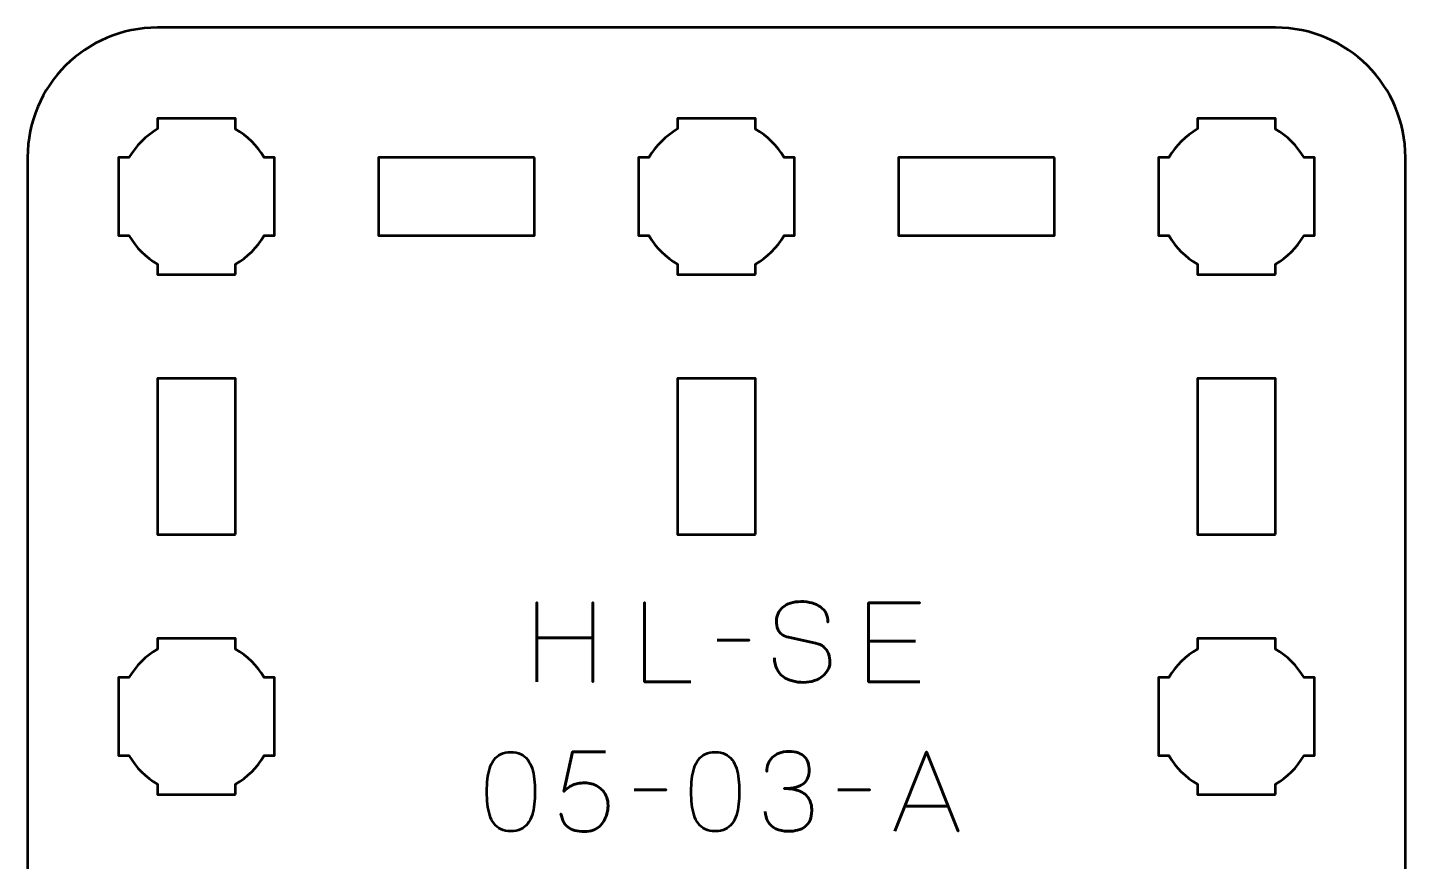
# Model space of a CAD drawing. Header units: centimetres. Extents: x -22.2 to 28.4, y -19.5 to -10.2.
# Drawn here: x -22.15 to -16.85, y -13.41 to -10.2 of the extents above; entities that cross this region are included whole.
import ezdxf

# ---------------------------------------------------------------- set-up
doc = ezdxf.new("R2010")
doc.units = ezdxf.units.CM
doc.header["$MEASUREMENT"] = 0
doc.layers.add('Layer 1', color=7, linetype='Continuous')

msp = doc.modelspace()

# ---------------------------------------------------------------- linework, layer by layer
at = {"layer": 'Layer 1', "lineweight": 53}
for points, knots in [([(-17.34992, -10.2), (-17.07286, -10.20008), (-16.84998, -10.42315), (-16.84998, -10.7001), (-16.84998, -10.7001), (-16.84998, -13.46669), (-16.84998, -16.23331), (-16.84998, -18.9999), (-16.84998, -18.9999), (-16.84998, -19.2769), (-17.07307, -19.5), (-17.35007, -19.5), (-17.35007, -19.5), (-17.35007, -19.5), (-21.64993, -19.5), (-21.64993, -19.5), (-21.64993, -19.5), (-21.92706, -19.5), (-22.15002, -19.2769), (-22.15002, -18.9999), (-22.15002, -18.9999), (-22.15002, -16.23331), (-22.15002, -13.46669), (-22.15002, -10.7001), (-22.15002, -10.7001), (-22.15002, -10.4231), (-21.92693, -10.2), (-21.64993, -10.2), (-21.64993, -10.2), (-21.64993, -10.2), (-17.34992, -10.2), (-17.34992, -10.2)], [0, 0, 0, 0, 0.125, 0.125, 0.125, 0.125, 0.25, 0.25, 0.25, 0.25, 0.375, 0.375, 0.375, 0.375, 0.5, 0.5, 0.5, 0.5, 0.625, 0.625, 0.625, 0.625, 0.75, 0.75, 0.75, 0.75, 0.875, 0.875, 0.875, 0.875, 1, 1, 1, 1]), ([(-21.34993, -11.14995), (-21.34993, -11.14995), (-21.49845, -11.14995), (-21.49845, -11.14995), (-21.49845, -11.14995), (-21.49845, -11.14995), (-21.5, -11.14997), (-21.5, -11.14997), (-21.5, -11.14997), (-21.5, -11.14997), (-21.50155, -11.14995), (-21.50155, -11.14995), (-21.50155, -11.14995), (-21.50155, -11.14995), (-21.64993, -11.14995), (-21.64993, -11.14995), (-21.64993, -11.14995), (-21.64993, -11.14995), (-21.64993, -11.10986), (-21.64993, -11.10986), (-21.64993, -11.10986), (-21.6955, -11.08351), (-21.73348, -11.04551), (-21.75984, -10.99996), (-21.75984, -10.99996), (-21.75984, -10.99996), (-21.79993, -10.99996), (-21.79993, -10.99996), (-21.79993, -10.99996), (-21.79993, -10.99996), (-21.79993, -10.85591), (-21.79993, -10.85591), (-21.79993, -10.85591), (-21.79993, -10.85591), (-21.79999, -10.84997), (-21.79999, -10.84997), (-21.79999, -10.84997), (-21.79999, -10.84997), (-21.79993, -10.84403), (-21.79993, -10.84403), (-21.79993, -10.84403), (-21.79993, -10.84403), (-21.79993, -10.69996), (-21.79993, -10.69996), (-21.79993, -10.69996), (-21.79993, -10.69996), (-21.75986, -10.69996), (-21.75986, -10.69996), (-21.75986, -10.69996), (-21.7335, -10.65439), (-21.69551, -10.6164), (-21.64993, -10.59006), (-21.64993, -10.59006), (-21.64993, -10.59006), (-21.64993, -10.54996), (-21.64993, -10.54996), (-21.64993, -10.54996), (-21.64993, -10.54996), (-21.34993, -10.54996), (-21.34993, -10.54996), (-21.34993, -10.54996), (-21.34993, -10.54996), (-21.34993, -10.59015), (-21.34993, -10.59015), (-21.34993, -10.59015), (-21.30443, -10.61649), (-21.26649, -10.65445), (-21.24015, -10.69996), (-21.24015, -10.69996), (-21.24015, -10.69996), (-21.19994, -10.69996), (-21.19994, -10.69996), (-21.19994, -10.69996), (-21.19994, -10.69996), (-21.19994, -10.99996), (-21.19994, -10.99996), (-21.19994, -10.99996), (-21.19994, -10.99996), (-21.24017, -10.99996), (-21.24017, -10.99996), (-21.24017, -10.99996), (-21.26651, -11.04546), (-21.30444, -11.08342), (-21.34993, -11.10976), (-21.34993, -11.10976), (-21.34993, -11.10976), (-21.34993, -11.14995), (-21.34993, -11.14995)], [0, 0, 0, 0, 0.0454545, 0.0454545, 0.0454545, 0.0454545, 0.0909091, 0.0909091, 0.0909091, 0.0909091, 0.1363636, 0.1363636, 0.1363636, 0.1363636, 0.1818182, 0.1818182, 0.1818182, 0.1818182, 0.2272727, 0.2272727, 0.2272727, 0.2272727, 0.2727273, 0.2727273, 0.2727273, 0.2727273, 0.3181818, 0.3181818, 0.3181818, 0.3181818, 0.3636364, 0.3636364, 0.3636364, 0.3636364, 0.4090909, 0.4090909, 0.4090909, 0.4090909, 0.4545455, 0.4545455, 0.4545455, 0.4545455, 0.5, 0.5, 0.5, 0.5, 0.5454545, 0.5454545, 0.5454545, 0.5454545, 0.5909091, 0.5909091, 0.5909091, 0.5909091, 0.6363636, 0.6363636, 0.6363636, 0.6363636, 0.6818182, 0.6818182, 0.6818182, 0.6818182, 0.7272727, 0.7272727, 0.7272727, 0.7272727, 0.7727273, 0.7727273, 0.7727273, 0.7727273, 0.8181818, 0.8181818, 0.8181818, 0.8181818, 0.8636364, 0.8636364, 0.8636364, 0.8636364, 0.9090909, 0.9090909, 0.9090909, 0.9090909, 0.9545455, 0.9545455, 0.9545455, 0.9545455, 1, 1, 1, 1]), ([(-19.34993, -11.14995), (-19.34993, -11.14995), (-19.49845, -11.14995), (-19.49845, -11.14995), (-19.49845, -11.14995), (-19.49845, -11.14995), (-19.5, -11.14997), (-19.5, -11.14997), (-19.5, -11.14997), (-19.5, -11.14997), (-19.50155, -11.14995), (-19.50155, -11.14995), (-19.50155, -11.14995), (-19.50155, -11.14995), (-19.64993, -11.14995), (-19.64993, -11.14995), (-19.64993, -11.14995), (-19.64993, -11.14995), (-19.64993, -11.10986), (-19.64993, -11.10986), (-19.64993, -11.10986), (-19.6955, -11.08351), (-19.73348, -11.04551), (-19.75984, -10.99996), (-19.75984, -10.99996), (-19.75984, -10.99996), (-19.79993, -10.99996), (-19.79993, -10.99996), (-19.79993, -10.99996), (-19.79993, -10.99996), (-19.79993, -10.85591), (-19.79993, -10.85591), (-19.79993, -10.85591), (-19.79993, -10.85591), (-19.79999, -10.84997), (-19.79999, -10.84997), (-19.79999, -10.84997), (-19.79999, -10.84997), (-19.79993, -10.84403), (-19.79993, -10.84403), (-19.79993, -10.84403), (-19.79993, -10.84403), (-19.79993, -10.69996), (-19.79993, -10.69996), (-19.79993, -10.69996), (-19.79993, -10.69996), (-19.75986, -10.69996), (-19.75986, -10.69996), (-19.75986, -10.69996), (-19.7335, -10.65439), (-19.69551, -10.6164), (-19.64993, -10.59006), (-19.64993, -10.59006), (-19.64993, -10.59006), (-19.64993, -10.54996), (-19.64993, -10.54996), (-19.64993, -10.54996), (-19.64993, -10.54996), (-19.34993, -10.54996), (-19.34993, -10.54996), (-19.34993, -10.54996), (-19.34993, -10.54996), (-19.34993, -10.59015), (-19.34993, -10.59015), (-19.34993, -10.59015), (-19.30443, -10.61649), (-19.26649, -10.65445), (-19.24015, -10.69996), (-19.24015, -10.69996), (-19.24015, -10.69996), (-19.19994, -10.69996), (-19.19994, -10.69996), (-19.19994, -10.69996), (-19.19994, -10.69996), (-19.19994, -10.99996), (-19.19994, -10.99996), (-19.19994, -10.99996), (-19.19994, -10.99996), (-19.24017, -10.99996), (-19.24017, -10.99996), (-19.24017, -10.99996), (-19.26651, -11.04546), (-19.30444, -11.08342), (-19.34993, -11.10976), (-19.34993, -11.10976), (-19.34993, -11.10976), (-19.34993, -11.14995), (-19.34993, -11.14995)], [0, 0, 0, 0, 0.0454545, 0.0454545, 0.0454545, 0.0454545, 0.0909091, 0.0909091, 0.0909091, 0.0909091, 0.1363636, 0.1363636, 0.1363636, 0.1363636, 0.1818182, 0.1818182, 0.1818182, 0.1818182, 0.2272727, 0.2272727, 0.2272727, 0.2272727, 0.2727273, 0.2727273, 0.2727273, 0.2727273, 0.3181818, 0.3181818, 0.3181818, 0.3181818, 0.3636364, 0.3636364, 0.3636364, 0.3636364, 0.4090909, 0.4090909, 0.4090909, 0.4090909, 0.4545455, 0.4545455, 0.4545455, 0.4545455, 0.5, 0.5, 0.5, 0.5, 0.5454545, 0.5454545, 0.5454545, 0.5454545, 0.5909091, 0.5909091, 0.5909091, 0.5909091, 0.6363636, 0.6363636, 0.6363636, 0.6363636, 0.6818182, 0.6818182, 0.6818182, 0.6818182, 0.7272727, 0.7272727, 0.7272727, 0.7272727, 0.7727273, 0.7727273, 0.7727273, 0.7727273, 0.8181818, 0.8181818, 0.8181818, 0.8181818, 0.8636364, 0.8636364, 0.8636364, 0.8636364, 0.9090909, 0.9090909, 0.9090909, 0.9090909, 0.9545455, 0.9545455, 0.9545455, 0.9545455, 1, 1, 1, 1]), ([(-17.34993, -11.14995), (-17.34993, -11.14995), (-17.49845, -11.14995), (-17.49845, -11.14995), (-17.49845, -11.14995), (-17.49845, -11.14995), (-17.5, -11.14997), (-17.5, -11.14997), (-17.5, -11.14997), (-17.5, -11.14997), (-17.50155, -11.14995), (-17.50155, -11.14995), (-17.50155, -11.14995), (-17.50155, -11.14995), (-17.64993, -11.14995), (-17.64993, -11.14995), (-17.64993, -11.14995), (-17.64993, -11.14995), (-17.64993, -11.10986), (-17.64993, -11.10986), (-17.64993, -11.10986), (-17.6955, -11.08351), (-17.73348, -11.04551), (-17.75984, -10.99996), (-17.75984, -10.99996), (-17.75984, -10.99996), (-17.79993, -10.99996), (-17.79993, -10.99996), (-17.79993, -10.99996), (-17.79993, -10.99996), (-17.79993, -10.85591), (-17.79993, -10.85591), (-17.79993, -10.85591), (-17.79993, -10.85591), (-17.79999, -10.84997), (-17.79999, -10.84997), (-17.79999, -10.84997), (-17.79999, -10.84997), (-17.79993, -10.84403), (-17.79993, -10.84403), (-17.79993, -10.84403), (-17.79993, -10.84403), (-17.79993, -10.69996), (-17.79993, -10.69996), (-17.79993, -10.69996), (-17.79993, -10.69996), (-17.75986, -10.69996), (-17.75986, -10.69996), (-17.75986, -10.69996), (-17.7335, -10.65439), (-17.69551, -10.6164), (-17.64993, -10.59006), (-17.64993, -10.59006), (-17.64993, -10.59006), (-17.64993, -10.54996), (-17.64993, -10.54996), (-17.64993, -10.54996), (-17.64993, -10.54996), (-17.34993, -10.54996), (-17.34993, -10.54996), (-17.34993, -10.54996), (-17.34993, -10.54996), (-17.34993, -10.59015), (-17.34993, -10.59015), (-17.34993, -10.59015), (-17.30443, -10.61649), (-17.26649, -10.65445), (-17.24015, -10.69996), (-17.24015, -10.69996), (-17.24015, -10.69996), (-17.19994, -10.69996), (-17.19994, -10.69996), (-17.19994, -10.69996), (-17.19994, -10.69996), (-17.19994, -10.99996), (-17.19994, -10.99996), (-17.19994, -10.99996), (-17.19994, -10.99996), (-17.24017, -10.99996), (-17.24017, -10.99996), (-17.24017, -10.99996), (-17.26651, -11.04546), (-17.30444, -11.08342), (-17.34993, -11.10976), (-17.34993, -11.10976), (-17.34993, -11.10976), (-17.34993, -11.14995), (-17.34993, -11.14995)], [0, 0, 0, 0, 0.0454545, 0.0454545, 0.0454545, 0.0454545, 0.0909091, 0.0909091, 0.0909091, 0.0909091, 0.1363636, 0.1363636, 0.1363636, 0.1363636, 0.1818182, 0.1818182, 0.1818182, 0.1818182, 0.2272727, 0.2272727, 0.2272727, 0.2272727, 0.2727273, 0.2727273, 0.2727273, 0.2727273, 0.3181818, 0.3181818, 0.3181818, 0.3181818, 0.3636364, 0.3636364, 0.3636364, 0.3636364, 0.4090909, 0.4090909, 0.4090909, 0.4090909, 0.4545455, 0.4545455, 0.4545455, 0.4545455, 0.5, 0.5, 0.5, 0.5, 0.5454545, 0.5454545, 0.5454545, 0.5454545, 0.5909091, 0.5909091, 0.5909091, 0.5909091, 0.6363636, 0.6363636, 0.6363636, 0.6363636, 0.6818182, 0.6818182, 0.6818182, 0.6818182, 0.7272727, 0.7272727, 0.7272727, 0.7272727, 0.7727273, 0.7727273, 0.7727273, 0.7727273, 0.8181818, 0.8181818, 0.8181818, 0.8181818, 0.8636364, 0.8636364, 0.8636364, 0.8636364, 0.9090909, 0.9090909, 0.9090909, 0.9090909, 0.9545455, 0.9545455, 0.9545455, 0.9545455, 1, 1, 1, 1]), ([(-20.19993, -10.70005), (-20.19993, -10.70005), (-20.19993, -11.00006), (-20.19993, -11.00006), (-20.19993, -11.00006), (-20.19993, -11.00006), (-20.79992, -11.00006), (-20.79992, -11.00006), (-20.79992, -11.00006), (-20.79992, -11.00006), (-20.79992, -10.70005), (-20.79992, -10.70005), (-20.79992, -10.70005), (-20.79992, -10.70005), (-20.19993, -10.70005), (-20.19993, -10.70005)], [0, 0, 0, 0, 0.25, 0.25, 0.25, 0.25, 0.5, 0.5, 0.5, 0.5, 0.75, 0.75, 0.75, 0.75, 1, 1, 1, 1]), ([(-18.19993, -10.70005), (-18.19993, -10.70005), (-18.19993, -11.00006), (-18.19993, -11.00006), (-18.19993, -11.00006), (-18.19993, -11.00006), (-18.79992, -11.00006), (-18.79992, -11.00006), (-18.79992, -11.00006), (-18.79992, -11.00006), (-18.79992, -10.70005), (-18.79992, -10.70005), (-18.79992, -10.70005), (-18.79992, -10.70005), (-18.19993, -10.70005), (-18.19993, -10.70005)], [0, 0, 0, 0, 0.25, 0.25, 0.25, 0.25, 0.5, 0.5, 0.5, 0.5, 0.75, 0.75, 0.75, 0.75, 1, 1, 1, 1]), ([(-21.34993, -12.14995), (-21.34993, -12.14995), (-21.64993, -12.14995), (-21.64993, -12.14995), (-21.64993, -12.14995), (-21.64993, -12.14995), (-21.64993, -11.54996), (-21.64993, -11.54996), (-21.64993, -11.54996), (-21.64993, -11.54996), (-21.34993, -11.54996), (-21.34993, -11.54996), (-21.34993, -11.54996), (-21.34993, -11.54996), (-21.34993, -12.14995), (-21.34993, -12.14995)], [0, 0, 0, 0, 0.25, 0.25, 0.25, 0.25, 0.5, 0.5, 0.5, 0.5, 0.75, 0.75, 0.75, 0.75, 1, 1, 1, 1]), ([(-19.34993, -12.14995), (-19.34993, -12.14995), (-19.64993, -12.14995), (-19.64993, -12.14995), (-19.64993, -12.14995), (-19.64993, -12.14995), (-19.64993, -11.54996), (-19.64993, -11.54996), (-19.64993, -11.54996), (-19.64993, -11.54996), (-19.34993, -11.54996), (-19.34993, -11.54996), (-19.34993, -11.54996), (-19.34993, -11.54996), (-19.34993, -12.14995), (-19.34993, -12.14995)], [0, 0, 0, 0, 0.25, 0.25, 0.25, 0.25, 0.5, 0.5, 0.5, 0.5, 0.75, 0.75, 0.75, 0.75, 1, 1, 1, 1]), ([(-17.34993, -12.14995), (-17.34993, -12.14995), (-17.64993, -12.14995), (-17.64993, -12.14995), (-17.64993, -12.14995), (-17.64993, -12.14995), (-17.64993, -11.54996), (-17.64993, -11.54996), (-17.64993, -11.54996), (-17.64993, -11.54996), (-17.34993, -11.54996), (-17.34993, -11.54996), (-17.34993, -11.54996), (-17.34993, -11.54996), (-17.34993, -12.14995), (-17.34993, -12.14995)], [0, 0, 0, 0, 0.25, 0.25, 0.25, 0.25, 0.5, 0.5, 0.5, 0.5, 0.75, 0.75, 0.75, 0.75, 1, 1, 1, 1]), ([(-21.34993, -13.14995), (-21.34993, -13.14995), (-21.49845, -13.14995), (-21.49845, -13.14995), (-21.49845, -13.14995), (-21.49845, -13.14995), (-21.5, -13.14997), (-21.5, -13.14997), (-21.5, -13.14997), (-21.5, -13.14997), (-21.50155, -13.14995), (-21.50155, -13.14995), (-21.50155, -13.14995), (-21.50155, -13.14995), (-21.64993, -13.14995), (-21.64993, -13.14995), (-21.64993, -13.14995), (-21.64993, -13.14995), (-21.64993, -13.10986), (-21.64993, -13.10986), (-21.64993, -13.10986), (-21.6955, -13.08351), (-21.73348, -13.04551), (-21.75984, -12.99996), (-21.75984, -12.99996), (-21.75984, -12.99996), (-21.79993, -12.99996), (-21.79993, -12.99996), (-21.79993, -12.99996), (-21.79993, -12.99996), (-21.79993, -12.85591), (-21.79993, -12.85591), (-21.79993, -12.85591), (-21.79993, -12.85591), (-21.79999, -12.84997), (-21.79999, -12.84997), (-21.79999, -12.84997), (-21.79999, -12.84997), (-21.79993, -12.84403), (-21.79993, -12.84403), (-21.79993, -12.84403), (-21.79993, -12.84403), (-21.79993, -12.69996), (-21.79993, -12.69996), (-21.79993, -12.69996), (-21.79993, -12.69996), (-21.75986, -12.69996), (-21.75986, -12.69996), (-21.75986, -12.69996), (-21.7335, -12.65439), (-21.69551, -12.6164), (-21.64993, -12.59006), (-21.64993, -12.59006), (-21.64993, -12.59006), (-21.64993, -12.54996), (-21.64993, -12.54996), (-21.64993, -12.54996), (-21.64993, -12.54996), (-21.34993, -12.54996), (-21.34993, -12.54996), (-21.34993, -12.54996), (-21.34993, -12.54996), (-21.34993, -12.59015), (-21.34993, -12.59015), (-21.34993, -12.59015), (-21.30443, -12.61649), (-21.26649, -12.65445), (-21.24015, -12.69996), (-21.24015, -12.69996), (-21.24015, -12.69996), (-21.19994, -12.69996), (-21.19994, -12.69996), (-21.19994, -12.69996), (-21.19994, -12.69996), (-21.19994, -12.99996), (-21.19994, -12.99996), (-21.19994, -12.99996), (-21.19994, -12.99996), (-21.24017, -12.99996), (-21.24017, -12.99996), (-21.24017, -12.99996), (-21.26651, -13.04546), (-21.30444, -13.08342), (-21.34993, -13.10976), (-21.34993, -13.10976), (-21.34993, -13.10976), (-21.34993, -13.14995), (-21.34993, -13.14995)], [0, 0, 0, 0, 0.0454545, 0.0454545, 0.0454545, 0.0454545, 0.0909091, 0.0909091, 0.0909091, 0.0909091, 0.1363636, 0.1363636, 0.1363636, 0.1363636, 0.1818182, 0.1818182, 0.1818182, 0.1818182, 0.2272727, 0.2272727, 0.2272727, 0.2272727, 0.2727273, 0.2727273, 0.2727273, 0.2727273, 0.3181818, 0.3181818, 0.3181818, 0.3181818, 0.3636364, 0.3636364, 0.3636364, 0.3636364, 0.4090909, 0.4090909, 0.4090909, 0.4090909, 0.4545455, 0.4545455, 0.4545455, 0.4545455, 0.5, 0.5, 0.5, 0.5, 0.5454545, 0.5454545, 0.5454545, 0.5454545, 0.5909091, 0.5909091, 0.5909091, 0.5909091, 0.6363636, 0.6363636, 0.6363636, 0.6363636, 0.6818182, 0.6818182, 0.6818182, 0.6818182, 0.7272727, 0.7272727, 0.7272727, 0.7272727, 0.7727273, 0.7727273, 0.7727273, 0.7727273, 0.8181818, 0.8181818, 0.8181818, 0.8181818, 0.8636364, 0.8636364, 0.8636364, 0.8636364, 0.9090909, 0.9090909, 0.9090909, 0.9090909, 0.9545455, 0.9545455, 0.9545455, 0.9545455, 1, 1, 1, 1]), ([(-17.34993, -13.14995), (-17.34993, -13.14995), (-17.49845, -13.14995), (-17.49845, -13.14995), (-17.49845, -13.14995), (-17.49845, -13.14995), (-17.5, -13.14997), (-17.5, -13.14997), (-17.5, -13.14997), (-17.5, -13.14997), (-17.50155, -13.14995), (-17.50155, -13.14995), (-17.50155, -13.14995), (-17.50155, -13.14995), (-17.64993, -13.14995), (-17.64993, -13.14995), (-17.64993, -13.14995), (-17.64993, -13.14995), (-17.64993, -13.10986), (-17.64993, -13.10986), (-17.64993, -13.10986), (-17.6955, -13.08351), (-17.73348, -13.04551), (-17.75984, -12.99996), (-17.75984, -12.99996), (-17.75984, -12.99996), (-17.79993, -12.99996), (-17.79993, -12.99996), (-17.79993, -12.99996), (-17.79993, -12.99996), (-17.79993, -12.85591), (-17.79993, -12.85591), (-17.79993, -12.85591), (-17.79993, -12.85591), (-17.79999, -12.84997), (-17.79999, -12.84997), (-17.79999, -12.84997), (-17.79999, -12.84997), (-17.79993, -12.84403), (-17.79993, -12.84403), (-17.79993, -12.84403), (-17.79993, -12.84403), (-17.79993, -12.69996), (-17.79993, -12.69996), (-17.79993, -12.69996), (-17.79993, -12.69996), (-17.75986, -12.69996), (-17.75986, -12.69996), (-17.75986, -12.69996), (-17.7335, -12.65439), (-17.69551, -12.6164), (-17.64993, -12.59006), (-17.64993, -12.59006), (-17.64993, -12.59006), (-17.64993, -12.54996), (-17.64993, -12.54996), (-17.64993, -12.54996), (-17.64993, -12.54996), (-17.34993, -12.54996), (-17.34993, -12.54996), (-17.34993, -12.54996), (-17.34993, -12.54996), (-17.34993, -12.59015), (-17.34993, -12.59015), (-17.34993, -12.59015), (-17.30443, -12.61649), (-17.26649, -12.65445), (-17.24015, -12.69996), (-17.24015, -12.69996), (-17.24015, -12.69996), (-17.19994, -12.69996), (-17.19994, -12.69996), (-17.19994, -12.69996), (-17.19994, -12.69996), (-17.19994, -12.99996), (-17.19994, -12.99996), (-17.19994, -12.99996), (-17.19994, -12.99996), (-17.24017, -12.99996), (-17.24017, -12.99996), (-17.24017, -12.99996), (-17.26651, -13.04546), (-17.30444, -13.08342), (-17.34993, -13.10976), (-17.34993, -13.10976), (-17.34993, -13.10976), (-17.34993, -13.14995), (-17.34993, -13.14995)], [0, 0, 0, 0, 0.0454545, 0.0454545, 0.0454545, 0.0454545, 0.0909091, 0.0909091, 0.0909091, 0.0909091, 0.1363636, 0.1363636, 0.1363636, 0.1363636, 0.1818182, 0.1818182, 0.1818182, 0.1818182, 0.2272727, 0.2272727, 0.2272727, 0.2272727, 0.2727273, 0.2727273, 0.2727273, 0.2727273, 0.3181818, 0.3181818, 0.3181818, 0.3181818, 0.3636364, 0.3636364, 0.3636364, 0.3636364, 0.4090909, 0.4090909, 0.4090909, 0.4090909, 0.4545455, 0.4545455, 0.4545455, 0.4545455, 0.5, 0.5, 0.5, 0.5, 0.5454545, 0.5454545, 0.5454545, 0.5454545, 0.5909091, 0.5909091, 0.5909091, 0.5909091, 0.6363636, 0.6363636, 0.6363636, 0.6363636, 0.6818182, 0.6818182, 0.6818182, 0.6818182, 0.7272727, 0.7272727, 0.7272727, 0.7272727, 0.7727273, 0.7727273, 0.7727273, 0.7727273, 0.8181818, 0.8181818, 0.8181818, 0.8181818, 0.8636364, 0.8636364, 0.8636364, 0.8636364, 0.9090909, 0.9090909, 0.9090909, 0.9090909, 0.9545455, 0.9545455, 0.9545455, 0.9545455, 1, 1, 1, 1])]:
    msp.add_open_spline(points, degree=3, knots=knots, dxfattribs=at)
at = {"layer": 'Layer 1', "color": 5, "lineweight": 53}
for points, knots in [([(-20.19063, -12.71576), (-20.19063, -12.71576), (-20.19063, -12.54685), (-20.19063, -12.54685), (-20.19063, -12.54685), (-20.19063, -12.54685), (-19.97516, -12.54685), (-19.97516, -12.54685), (-19.97516, -12.54685), (-19.97516, -12.54685), (-19.97516, -12.71576), (-19.97516, -12.71576), (-19.97516, -12.71576), (-19.97516, -12.71576), (-19.97516, -12.41096), (-19.97516, -12.41096), (-19.97516, -12.41096), (-19.97516, -12.41096), (-19.97516, -12.54685), (-19.97516, -12.54685), (-19.97516, -12.54685), (-19.97516, -12.54685), (-20.19063, -12.54685), (-20.19063, -12.54685), (-20.19063, -12.54685), (-20.19063, -12.54685), (-20.19063, -12.41096), (-20.19063, -12.41096), (-20.19063, -12.41096), (-20.19063, -12.41096), (-20.19063, -12.71576), (-20.19063, -12.71576)], [0, 0, 0, 0, 0.125, 0.125, 0.125, 0.125, 0.25, 0.25, 0.25, 0.25, 0.375, 0.375, 0.375, 0.375, 0.5, 0.5, 0.5, 0.5, 0.625, 0.625, 0.625, 0.625, 0.75, 0.75, 0.75, 0.75, 0.875, 0.875, 0.875, 0.875, 1, 1, 1, 1]), ([(-19.59924, -12.71576), (-19.59924, -12.71576), (-19.77746, -12.71576), (-19.77746, -12.71576), (-19.77746, -12.71576), (-19.77746, -12.71576), (-19.77746, -12.41054), (-19.77746, -12.41054), (-19.77746, -12.41054), (-19.77746, -12.41054), (-19.77746, -12.71576), (-19.77746, -12.71576), (-19.77746, -12.71576), (-19.77746, -12.71576), (-19.59924, -12.71576), (-19.59924, -12.71576)], [0, 0, 0, 0, 0.25, 0.25, 0.25, 0.25, 0.5, 0.5, 0.5, 0.5, 0.75, 0.75, 0.75, 0.75, 1, 1, 1, 1]), ([(-19.27709, -12.62347), (-19.27695, -12.64034), (-19.27399, -12.6548), (-19.26806, -12.66687), (-19.26806, -12.66687), (-19.2622, -12.67886), (-19.25402, -12.68867), (-19.24372, -12.69629), (-19.24372, -12.69629), (-19.23335, -12.70384), (-19.22142, -12.70941), (-19.20795, -12.71301), (-19.20795, -12.71301), (-19.19454, -12.71654), (-19.18015, -12.7183), (-19.16491, -12.7183), (-19.16491, -12.7183), (-19.14953, -12.71823), (-19.1357, -12.71597), (-19.12335, -12.71167), (-19.12335, -12.71167), (-19.11107, -12.70736), (-19.10056, -12.70158), (-19.09174, -12.69431), (-19.09174, -12.69431), (-19.08299, -12.68704), (-19.07622, -12.67893), (-19.07142, -12.6699), (-19.07142, -12.6699), (-19.06662, -12.66087), (-19.06408, -12.65163), (-19.06373, -12.6421), (-19.06373, -12.6421), (-19.06331, -12.62961), (-19.06514, -12.61818), (-19.06916, -12.60788), (-19.06916, -12.60788), (-19.07319, -12.59758), (-19.0794, -12.58897), (-19.08779, -12.58192), (-19.08779, -12.58192), (-19.09612, -12.57486), (-19.10663, -12.56992), (-19.11919, -12.56717), (-19.11919, -12.56717), (-19.11919, -12.56717), (-19.2229, -12.54473), (-19.2229, -12.54473), (-19.2229, -12.54473), (-19.23264, -12.54269), (-19.24104, -12.53923), (-19.24795, -12.53443), (-19.24795, -12.53443), (-19.25487, -12.52957), (-19.26023, -12.52286), (-19.2639, -12.51425), (-19.2639, -12.51425), (-19.26757, -12.50572), (-19.26947, -12.49485), (-19.26947, -12.48166), (-19.26947, -12.48166), (-19.26947, -12.47164), (-19.26742, -12.46219), (-19.26326, -12.4533), (-19.26326, -12.4533), (-19.25917, -12.44441), (-19.2531, -12.43657), (-19.24513, -12.42966), (-19.24513, -12.42966), (-19.23716, -12.42282), (-19.22728, -12.41745), (-19.21557, -12.41357), (-19.21557, -12.41357), (-19.20378, -12.40962), (-19.19031, -12.40765), (-19.17507, -12.40758), (-19.17507, -12.40758), (-19.15976, -12.40758), (-19.14572, -12.40934), (-19.13288, -12.41287), (-19.13288, -12.41287), (-19.12011, -12.4164), (-19.10903, -12.42148), (-19.09972, -12.42825), (-19.09972, -12.42825), (-19.0904, -12.43502), (-19.08321, -12.44335), (-19.07827, -12.45308), (-19.07827, -12.45308), (-19.07333, -12.46289), (-19.071, -12.47411), (-19.07135, -12.48674), (-19.07135, -12.48674), (-19.071, -12.47411), (-19.07333, -12.46289), (-19.07827, -12.45308), (-19.07827, -12.45308), (-19.08321, -12.44335), (-19.0904, -12.43502), (-19.09972, -12.42825), (-19.09972, -12.42825), (-19.10903, -12.42148), (-19.12011, -12.4164), (-19.13288, -12.41287), (-19.13288, -12.41287), (-19.14572, -12.40934), (-19.15976, -12.40758), (-19.17507, -12.40758), (-19.17507, -12.40758), (-19.19031, -12.40765), (-19.20378, -12.40962), (-19.21557, -12.41357), (-19.21557, -12.41357), (-19.22728, -12.41745), (-19.23716, -12.42282), (-19.24513, -12.42966), (-19.24513, -12.42966), (-19.2531, -12.43657), (-19.25917, -12.44441), (-19.26326, -12.4533), (-19.26326, -12.4533), (-19.26742, -12.46219), (-19.26947, -12.47164), (-19.26947, -12.48166), (-19.26947, -12.48166), (-19.26947, -12.49485), (-19.26764, -12.50572), (-19.26411, -12.51418), (-19.26411, -12.51418), (-19.26051, -12.52272), (-19.25522, -12.52935), (-19.2483, -12.53422), (-19.2483, -12.53422), (-19.24139, -12.53902), (-19.23292, -12.54255), (-19.2229, -12.54473), (-19.2229, -12.54473), (-19.2229, -12.54473), (-19.11919, -12.56717), (-19.11919, -12.56717), (-19.11919, -12.56717), (-19.10635, -12.56992), (-19.09576, -12.57486), (-19.08744, -12.58192), (-19.08744, -12.58192), (-19.07904, -12.58897), (-19.0729, -12.59758), (-19.06895, -12.60788), (-19.06895, -12.60788), (-19.06507, -12.61818), (-19.06331, -12.62961), (-19.06373, -12.6421), (-19.06373, -12.6421), (-19.06408, -12.65163), (-19.06662, -12.66087), (-19.07142, -12.6699), (-19.07142, -12.6699), (-19.07622, -12.67893), (-19.08299, -12.68704), (-19.09174, -12.69431), (-19.09174, -12.69431), (-19.10056, -12.70158), (-19.11107, -12.70736), (-19.12335, -12.71167), (-19.12335, -12.71167), (-19.1357, -12.71597), (-19.14953, -12.71823), (-19.16491, -12.7183), (-19.16491, -12.7183), (-19.18015, -12.7183), (-19.19454, -12.71654), (-19.20795, -12.71301), (-19.20795, -12.71301), (-19.22142, -12.70941), (-19.23335, -12.70384), (-19.24372, -12.69629), (-19.24372, -12.69629), (-19.25402, -12.68867), (-19.2622, -12.67886), (-19.26806, -12.66687), (-19.26806, -12.66687), (-19.27399, -12.6548), (-19.27695, -12.64034), (-19.27709, -12.62347)], [0, 0, 0, 0, 0.0217391, 0.0217391, 0.0217391, 0.0217391, 0.0434783, 0.0434783, 0.0434783, 0.0434783, 0.0652174, 0.0652174, 0.0652174, 0.0652174, 0.0869565, 0.0869565, 0.0869565, 0.0869565, 0.1086957, 0.1086957, 0.1086957, 0.1086957, 0.1304348, 0.1304348, 0.1304348, 0.1304348, 0.1521739, 0.1521739, 0.1521739, 0.1521739, 0.173913, 0.173913, 0.173913, 0.173913, 0.1956522, 0.1956522, 0.1956522, 0.1956522, 0.2173913, 0.2173913, 0.2173913, 0.2173913, 0.2391304, 0.2391304, 0.2391304, 0.2391304, 0.2608696, 0.2608696, 0.2608696, 0.2608696, 0.2826087, 0.2826087, 0.2826087, 0.2826087, 0.3043478, 0.3043478, 0.3043478, 0.3043478, 0.326087, 0.326087, 0.326087, 0.326087, 0.3478261, 0.3478261, 0.3478261, 0.3478261, 0.3695652, 0.3695652, 0.3695652, 0.3695652, 0.3913043, 0.3913043, 0.3913043, 0.3913043, 0.4130435, 0.4130435, 0.4130435, 0.4130435, 0.4347826, 0.4347826, 0.4347826, 0.4347826, 0.4565217, 0.4565217, 0.4565217, 0.4565217, 0.4782609, 0.4782609, 0.4782609, 0.4782609, 0.5, 0.5, 0.5, 0.5, 0.5217391, 0.5217391, 0.5217391, 0.5217391, 0.5434783, 0.5434783, 0.5434783, 0.5434783, 0.5652174, 0.5652174, 0.5652174, 0.5652174, 0.5869565, 0.5869565, 0.5869565, 0.5869565, 0.6086957, 0.6086957, 0.6086957, 0.6086957, 0.6304348, 0.6304348, 0.6304348, 0.6304348, 0.6521739, 0.6521739, 0.6521739, 0.6521739, 0.673913, 0.673913, 0.673913, 0.673913, 0.6956522, 0.6956522, 0.6956522, 0.6956522, 0.7173913, 0.7173913, 0.7173913, 0.7173913, 0.7391304, 0.7391304, 0.7391304, 0.7391304, 0.7608696, 0.7608696, 0.7608696, 0.7608696, 0.7826087, 0.7826087, 0.7826087, 0.7826087, 0.8043478, 0.8043478, 0.8043478, 0.8043478, 0.826087, 0.826087, 0.826087, 0.826087, 0.8478261, 0.8478261, 0.8478261, 0.8478261, 0.8695652, 0.8695652, 0.8695652, 0.8695652, 0.8913043, 0.8913043, 0.8913043, 0.8913043, 0.9130435, 0.9130435, 0.9130435, 0.9130435, 0.9347826, 0.9347826, 0.9347826, 0.9347826, 0.9565217, 0.9565217, 0.9565217, 0.9565217, 0.9782609, 0.9782609, 0.9782609, 0.9782609, 1, 1, 1, 1]), ([(-18.71787, -12.71576), (-18.71787, -12.71576), (-18.91514, -12.71576), (-18.91514, -12.71576), (-18.91514, -12.71576), (-18.91514, -12.71576), (-18.91514, -12.41223), (-18.91514, -12.41223), (-18.91514, -12.41223), (-18.91514, -12.41223), (-18.71787, -12.41223), (-18.71787, -12.41223), (-18.71787, -12.41223), (-18.71787, -12.41223), (-18.91514, -12.41223), (-18.91514, -12.41223), (-18.91514, -12.41223), (-18.91514, -12.41223), (-18.91514, -12.71576), (-18.91514, -12.71576), (-18.91514, -12.71576), (-18.91514, -12.71576), (-18.71787, -12.71576), (-18.71787, -12.71576)], [0, 0, 0, 0, 0.1666667, 0.1666667, 0.1666667, 0.1666667, 0.3333333, 0.3333333, 0.3333333, 0.3333333, 0.5, 0.5, 0.5, 0.5, 0.6666667, 0.6666667, 0.6666667, 0.6666667, 0.8333333, 0.8333333, 0.8333333, 0.8333333, 1, 1, 1, 1]), ([(-19.49722, -12.55616), (-19.49722, -12.55616), (-19.37403, -12.55616), (-19.37403, -12.55616), (-19.37403, -12.55616), (-19.37403, -12.55616), (-19.49722, -12.55616), (-19.49722, -12.55616)], [0, 0, 0, 0, 0.5, 0.5, 0.5, 0.5, 1, 1, 1, 1]), ([(-18.7348, -12.55955), (-18.7348, -12.55955), (-18.91514, -12.55955), (-18.91514, -12.55955), (-18.91514, -12.55955), (-18.91514, -12.55955), (-18.7348, -12.55955), (-18.7348, -12.55955)], [0, 0, 0, 0, 0.5, 0.5, 0.5, 0.5, 1, 1, 1, 1]), ([(-19.31222, -13.21445), (-19.31215, -13.22969), (-19.30862, -13.24295), (-19.30164, -13.25445), (-19.30164, -13.25445), (-19.29465, -13.26588), (-19.2847, -13.27484), (-19.27172, -13.28126), (-19.27172, -13.28126), (-19.25874, -13.28768), (-19.24315, -13.29093), (-19.22501, -13.29107), (-19.22501, -13.29107), (-19.2114, -13.29107), (-19.19905, -13.28966), (-19.18783, -13.2867), (-19.18783, -13.2867), (-19.17668, -13.28373), (-19.16709, -13.27915), (-19.15897, -13.27287), (-19.15897, -13.27287), (-19.15086, -13.26659), (-19.14465, -13.25847), (-19.14021, -13.2486), (-19.14021, -13.2486), (-19.13583, -13.23865), (-19.13365, -13.22672), (-19.13358, -13.21275), (-19.13358, -13.21275), (-19.1335, -13.19413), (-19.13731, -13.17839), (-19.14486, -13.16562), (-19.14486, -13.16562), (-19.15241, -13.15285), (-19.16413, -13.14326), (-19.17986, -13.1367), (-19.17986, -13.1367), (-19.19559, -13.13013), (-19.21577, -13.12682), (-19.24025, -13.12682), (-19.24025, -13.12682), (-19.22198, -13.12689), (-19.20667, -13.1252), (-19.19418, -13.12174), (-19.19418, -13.12174), (-19.18176, -13.11828), (-19.17182, -13.11341), (-19.16434, -13.10706), (-19.16434, -13.10706), (-19.15686, -13.10078), (-19.15143, -13.0933), (-19.14818, -13.0847), (-19.14818, -13.0847), (-19.14486, -13.07616), (-19.14324, -13.06678), (-19.14331, -13.05655), (-19.14331, -13.05655), (-19.14324, -13.04631), (-19.14465, -13.03686), (-19.14747, -13.02811), (-19.14747, -13.02811), (-19.15023, -13.01936), (-19.15474, -13.01167), (-19.16088, -13.00511), (-19.16088, -13.00511), (-19.16702, -12.99855), (-19.17513, -12.9934), (-19.18508, -12.98973), (-19.18508, -12.98973), (-19.1951, -12.98606), (-19.20731, -12.98423), (-19.22163, -12.98416), (-19.22163, -12.98416), (-19.23588, -12.98423), (-19.24837, -12.98634), (-19.25895, -12.99044), (-19.25895, -12.99044), (-19.26961, -12.99453), (-19.27835, -13.0001), (-19.28541, -13.00723), (-19.28541, -13.00723), (-19.29239, -13.01435), (-19.29762, -13.02247), (-19.30107, -13.03164), (-19.30107, -13.03164), (-19.3046, -13.04081), (-19.30629, -13.05055), (-19.30629, -13.06078), (-19.30629, -13.06078), (-19.30629, -13.05055), (-19.3046, -13.04081), (-19.30107, -13.03164), (-19.30107, -13.03164), (-19.29762, -13.02247), (-19.29239, -13.01435), (-19.28541, -13.00723), (-19.28541, -13.00723), (-19.27835, -13.0001), (-19.26961, -12.99453), (-19.25895, -12.99044), (-19.25895, -12.99044), (-19.24837, -12.98634), (-19.23588, -12.98423), (-19.22163, -12.98416), (-19.22163, -12.98416), (-19.20731, -12.98423), (-19.1951, -12.98606), (-19.18508, -12.98973), (-19.18508, -12.98973), (-19.17513, -12.9934), (-19.16702, -12.99855), (-19.16088, -13.00511), (-19.16088, -13.00511), (-19.15474, -13.01167), (-19.15023, -13.01936), (-19.14747, -13.02811), (-19.14747, -13.02811), (-19.14465, -13.03686), (-19.14324, -13.04631), (-19.14331, -13.05655), (-19.14331, -13.05655), (-19.14324, -13.06678), (-19.14486, -13.07616), (-19.14818, -13.0847), (-19.14818, -13.0847), (-19.15143, -13.0933), (-19.15686, -13.10078), (-19.16434, -13.10706), (-19.16434, -13.10706), (-19.17182, -13.11341), (-19.18176, -13.11828), (-19.19418, -13.12174), (-19.19418, -13.12174), (-19.20667, -13.1252), (-19.22198, -13.12689), (-19.24025, -13.12682), (-19.24025, -13.12682), (-19.21577, -13.12682), (-19.19559, -13.13013), (-19.17986, -13.1367), (-19.17986, -13.1367), (-19.16413, -13.14326), (-19.15241, -13.15285), (-19.14486, -13.16562), (-19.14486, -13.16562), (-19.13731, -13.17839), (-19.1335, -13.19413), (-19.13358, -13.21275), (-19.13358, -13.21275), (-19.13365, -13.22672), (-19.13583, -13.23865), (-19.14021, -13.2486), (-19.14021, -13.2486), (-19.14465, -13.25847), (-19.15086, -13.26659), (-19.15897, -13.27287), (-19.15897, -13.27287), (-19.16709, -13.27915), (-19.17668, -13.28373), (-19.18783, -13.2867), (-19.18783, -13.2867), (-19.19905, -13.28966), (-19.2114, -13.29107), (-19.22501, -13.29107), (-19.22501, -13.29107), (-19.24315, -13.29093), (-19.25874, -13.28768), (-19.27172, -13.28126), (-19.27172, -13.28126), (-19.2847, -13.27484), (-19.29465, -13.26588), (-19.30164, -13.25445), (-19.30164, -13.25445), (-19.30862, -13.24295), (-19.31215, -13.22969), (-19.31222, -13.21445)], [0, 0, 0, 0, 0.0227273, 0.0227273, 0.0227273, 0.0227273, 0.0454545, 0.0454545, 0.0454545, 0.0454545, 0.0681818, 0.0681818, 0.0681818, 0.0681818, 0.0909091, 0.0909091, 0.0909091, 0.0909091, 0.1136364, 0.1136364, 0.1136364, 0.1136364, 0.1363636, 0.1363636, 0.1363636, 0.1363636, 0.1590909, 0.1590909, 0.1590909, 0.1590909, 0.1818182, 0.1818182, 0.1818182, 0.1818182, 0.2045455, 0.2045455, 0.2045455, 0.2045455, 0.2272727, 0.2272727, 0.2272727, 0.2272727, 0.25, 0.25, 0.25, 0.25, 0.2727273, 0.2727273, 0.2727273, 0.2727273, 0.2954545, 0.2954545, 0.2954545, 0.2954545, 0.3181818, 0.3181818, 0.3181818, 0.3181818, 0.3409091, 0.3409091, 0.3409091, 0.3409091, 0.3636364, 0.3636364, 0.3636364, 0.3636364, 0.3863636, 0.3863636, 0.3863636, 0.3863636, 0.4090909, 0.4090909, 0.4090909, 0.4090909, 0.4318182, 0.4318182, 0.4318182, 0.4318182, 0.4545455, 0.4545455, 0.4545455, 0.4545455, 0.4772727, 0.4772727, 0.4772727, 0.4772727, 0.5, 0.5, 0.5, 0.5, 0.5227273, 0.5227273, 0.5227273, 0.5227273, 0.5454545, 0.5454545, 0.5454545, 0.5454545, 0.5681818, 0.5681818, 0.5681818, 0.5681818, 0.5909091, 0.5909091, 0.5909091, 0.5909091, 0.6136364, 0.6136364, 0.6136364, 0.6136364, 0.6363636, 0.6363636, 0.6363636, 0.6363636, 0.6590909, 0.6590909, 0.6590909, 0.6590909, 0.6818182, 0.6818182, 0.6818182, 0.6818182, 0.7045455, 0.7045455, 0.7045455, 0.7045455, 0.7272727, 0.7272727, 0.7272727, 0.7272727, 0.75, 0.75, 0.75, 0.75, 0.7727273, 0.7727273, 0.7727273, 0.7727273, 0.7954545, 0.7954545, 0.7954545, 0.7954545, 0.8181818, 0.8181818, 0.8181818, 0.8181818, 0.8409091, 0.8409091, 0.8409091, 0.8409091, 0.8636364, 0.8636364, 0.8636364, 0.8636364, 0.8863636, 0.8863636, 0.8863636, 0.8863636, 0.9090909, 0.9090909, 0.9090909, 0.9090909, 0.9318182, 0.9318182, 0.9318182, 0.9318182, 0.9545455, 0.9545455, 0.9545455, 0.9545455, 0.9772727, 0.9772727, 0.9772727, 0.9772727, 1, 1, 1, 1]), ([(-20.29095, -13.29107), (-20.27614, -13.291), (-20.26337, -13.28839), (-20.25271, -13.28331), (-20.25271, -13.28331), (-20.24213, -13.27823), (-20.23331, -13.27096), (-20.22626, -13.26172), (-20.22626, -13.26172), (-20.21927, -13.25241), (-20.21377, -13.2414), (-20.20968, -13.2287), (-20.20968, -13.2287), (-20.20565, -13.216), (-20.20276, -13.2021), (-20.20114, -13.18686), (-20.20114, -13.18686), (-20.19944, -13.17162), (-20.1986, -13.1556), (-20.19867, -13.13867), (-20.19867, -13.13867), (-20.1986, -13.12181), (-20.19944, -13.10579), (-20.20114, -13.09062), (-20.20114, -13.09062), (-20.20276, -13.07545), (-20.20565, -13.06148), (-20.20968, -13.04878), (-20.20968, -13.04878), (-20.21377, -13.03615), (-20.21927, -13.02515), (-20.22626, -13.01576), (-20.22626, -13.01576), (-20.23331, -13.00645), (-20.24213, -12.99918), (-20.25271, -12.9941), (-20.25271, -12.9941), (-20.26337, -12.98895), (-20.27614, -12.98634), (-20.29095, -12.98627), (-20.29095, -12.98627), (-20.30577, -12.98634), (-20.31854, -12.98895), (-20.3292, -12.9941), (-20.3292, -12.9941), (-20.33978, -12.99918), (-20.3486, -13.00645), (-20.35565, -13.01576), (-20.35565, -13.01576), (-20.36264, -13.02515), (-20.36814, -13.03615), (-20.37223, -13.04878), (-20.37223, -13.04878), (-20.37626, -13.06148), (-20.37915, -13.07545), (-20.38077, -13.09062), (-20.38077, -13.09062), (-20.38246, -13.10579), (-20.38331, -13.12181), (-20.38324, -13.13867), (-20.38324, -13.13867), (-20.38331, -13.1556), (-20.38246, -13.17162), (-20.38077, -13.18686), (-20.38077, -13.18686), (-20.37915, -13.2021), (-20.37626, -13.216), (-20.37223, -13.2287), (-20.37223, -13.2287), (-20.36814, -13.2414), (-20.36264, -13.25241), (-20.35565, -13.26172), (-20.35565, -13.26172), (-20.3486, -13.27096), (-20.33978, -13.27823), (-20.3292, -13.28331), (-20.3292, -13.28331), (-20.31854, -13.28839), (-20.30577, -13.291), (-20.29095, -13.29107)], [0, 0, 0, 0, 0.05, 0.05, 0.05, 0.05, 0.1, 0.1, 0.1, 0.1, 0.15, 0.15, 0.15, 0.15, 0.2, 0.2, 0.2, 0.2, 0.25, 0.25, 0.25, 0.25, 0.3, 0.3, 0.3, 0.3, 0.35, 0.35, 0.35, 0.35, 0.4, 0.4, 0.4, 0.4, 0.45, 0.45, 0.45, 0.45, 0.5, 0.5, 0.5, 0.5, 0.55, 0.55, 0.55, 0.55, 0.6, 0.6, 0.6, 0.6, 0.65, 0.65, 0.65, 0.65, 0.7, 0.7, 0.7, 0.7, 0.75, 0.75, 0.75, 0.75, 0.8, 0.8, 0.8, 0.8, 0.85, 0.85, 0.85, 0.85, 0.9, 0.9, 0.9, 0.9, 0.95, 0.95, 0.95, 0.95, 1, 1, 1, 1]), ([(-20.29095, -13.29107), (-20.27614, -13.291), (-20.26337, -13.28839), (-20.25271, -13.28331), (-20.25271, -13.28331), (-20.24213, -13.27823), (-20.23331, -13.27096), (-20.22626, -13.26172), (-20.22626, -13.26172), (-20.21927, -13.25241), (-20.21377, -13.2414), (-20.20968, -13.2287), (-20.20968, -13.2287), (-20.20565, -13.216), (-20.20276, -13.2021), (-20.20114, -13.18686), (-20.20114, -13.18686), (-20.19944, -13.17162), (-20.1986, -13.1556), (-20.19867, -13.13867), (-20.19867, -13.13867), (-20.1986, -13.12181), (-20.19944, -13.10579), (-20.20114, -13.09062), (-20.20114, -13.09062), (-20.20276, -13.07545), (-20.20565, -13.06148), (-20.20968, -13.04878), (-20.20968, -13.04878), (-20.21377, -13.03615), (-20.21927, -13.02515), (-20.22626, -13.01576), (-20.22626, -13.01576), (-20.23331, -13.00645), (-20.24213, -12.99918), (-20.25271, -12.9941), (-20.25271, -12.9941), (-20.26337, -12.98895), (-20.27614, -12.98634), (-20.29095, -12.98627), (-20.29095, -12.98627), (-20.30577, -12.98634), (-20.31854, -12.98895), (-20.3292, -12.9941), (-20.3292, -12.9941), (-20.33978, -12.99918), (-20.3486, -13.00645), (-20.35565, -13.01576), (-20.35565, -13.01576), (-20.36264, -13.02515), (-20.36814, -13.03615), (-20.37223, -13.04878), (-20.37223, -13.04878), (-20.37626, -13.06148), (-20.37915, -13.07545), (-20.38077, -13.09062), (-20.38077, -13.09062), (-20.38246, -13.10579), (-20.38331, -13.12181), (-20.38324, -13.13867), (-20.38324, -13.13867), (-20.38331, -13.1556), (-20.38246, -13.17162), (-20.38077, -13.18686), (-20.38077, -13.18686), (-20.37915, -13.2021), (-20.37626, -13.216), (-20.37223, -13.2287), (-20.37223, -13.2287), (-20.36814, -13.2414), (-20.36264, -13.25241), (-20.35565, -13.26172), (-20.35565, -13.26172), (-20.3486, -13.27096), (-20.33978, -13.27823), (-20.3292, -13.28331), (-20.3292, -13.28331), (-20.31854, -13.28839), (-20.30577, -13.291), (-20.29095, -13.29107)], [0, 0, 0, 0, 0.05, 0.05, 0.05, 0.05, 0.1, 0.1, 0.1, 0.1, 0.15, 0.15, 0.15, 0.15, 0.2, 0.2, 0.2, 0.2, 0.25, 0.25, 0.25, 0.25, 0.3, 0.3, 0.3, 0.3, 0.35, 0.35, 0.35, 0.35, 0.4, 0.4, 0.4, 0.4, 0.45, 0.45, 0.45, 0.45, 0.5, 0.5, 0.5, 0.5, 0.55, 0.55, 0.55, 0.55, 0.6, 0.6, 0.6, 0.6, 0.65, 0.65, 0.65, 0.65, 0.7, 0.7, 0.7, 0.7, 0.75, 0.75, 0.75, 0.75, 0.8, 0.8, 0.8, 0.8, 0.85, 0.85, 0.85, 0.85, 0.9, 0.9, 0.9, 0.9, 0.95, 0.95, 0.95, 0.95, 1, 1, 1, 1]), ([(-19.92689, -12.98585), (-19.92689, -12.98585), (-20.05389, -12.98585), (-20.05389, -12.98585), (-20.05389, -12.98585), (-20.05389, -12.98585), (-20.08776, -13.1374), (-20.08776, -13.1374), (-20.08776, -13.1374), (-20.08183, -13.13232), (-20.07619, -13.12774), (-20.07075, -13.12371), (-20.07075, -13.12371), (-20.06539, -13.11969), (-20.05975, -13.11631), (-20.05375, -13.11348), (-20.05375, -13.11348), (-20.04782, -13.11066), (-20.04105, -13.10854), (-20.03343, -13.10706), (-20.03343, -13.10706), (-20.02588, -13.10558), (-20.01685, -13.1048), (-20.00648, -13.1048), (-20.00648, -13.1048), (-19.99801, -13.1048), (-19.98954, -13.10593), (-19.98108, -13.10826), (-19.98108, -13.10826), (-19.97261, -13.11052), (-19.96457, -13.11398), (-19.95695, -13.11856), (-19.95695, -13.11856), (-19.94926, -13.12322), (-19.94248, -13.12901), (-19.93656, -13.13599), (-19.93656, -13.13599), (-19.93056, -13.14298), (-19.92583, -13.15116), (-19.92245, -13.16054), (-19.92245, -13.16054), (-19.91899, -13.16993), (-19.91723, -13.18058), (-19.91716, -13.19243), (-19.91716, -13.19243), (-19.91708, -13.19681), (-19.91758, -13.20231), (-19.91857, -13.2088), (-19.91857, -13.2088), (-19.91948, -13.21529), (-19.92118, -13.22235), (-19.92358, -13.22983), (-19.92358, -13.22983), (-19.92597, -13.23731), (-19.92936, -13.24472), (-19.93366, -13.25205), (-19.93366, -13.25205), (-19.93797, -13.25939), (-19.94347, -13.26609), (-19.9501, -13.27216), (-19.9501, -13.27216), (-19.95674, -13.27823), (-19.96478, -13.2831), (-19.97416, -13.28677), (-19.97416, -13.28677), (-19.98362, -13.29036), (-19.9947, -13.29227), (-20.00732, -13.29234), (-20.00732, -13.29234), (-20.02242, -13.29227), (-20.03512, -13.29065), (-20.04542, -13.28761), (-20.04542, -13.28761), (-20.05573, -13.28451), (-20.06412, -13.28049), (-20.07061, -13.27541), (-20.07061, -13.27541), (-20.07717, -13.27033), (-20.08225, -13.26475), (-20.08592, -13.25869), (-20.08592, -13.25869), (-20.08959, -13.25262), (-20.09234, -13.24655), (-20.09418, -13.24048), (-20.09418, -13.24048), (-20.09601, -13.23441), (-20.09742, -13.22884), (-20.09834, -13.22376), (-20.09834, -13.22376), (-20.09742, -13.22884), (-20.09601, -13.23441), (-20.09418, -13.24048), (-20.09418, -13.24048), (-20.09234, -13.24655), (-20.08959, -13.25262), (-20.08592, -13.25869), (-20.08592, -13.25869), (-20.08225, -13.26475), (-20.07717, -13.27033), (-20.07061, -13.27541), (-20.07061, -13.27541), (-20.06412, -13.28049), (-20.05573, -13.28451), (-20.04542, -13.28761), (-20.04542, -13.28761), (-20.03512, -13.29065), (-20.02242, -13.29227), (-20.00732, -13.29234), (-20.00732, -13.29234), (-19.9947, -13.29227), (-19.98362, -13.29036), (-19.97416, -13.28677), (-19.97416, -13.28677), (-19.96478, -13.2831), (-19.95674, -13.27823), (-19.9501, -13.27216), (-19.9501, -13.27216), (-19.94347, -13.26609), (-19.93797, -13.25939), (-19.93366, -13.25205), (-19.93366, -13.25205), (-19.92936, -13.24472), (-19.92597, -13.23731), (-19.92358, -13.22983), (-19.92358, -13.22983), (-19.92118, -13.22235), (-19.91948, -13.21529), (-19.91857, -13.2088), (-19.91857, -13.2088), (-19.91758, -13.20231), (-19.91708, -13.19681), (-19.91716, -13.19243), (-19.91716, -13.19243), (-19.91723, -13.18058), (-19.91899, -13.16993), (-19.92245, -13.16054), (-19.92245, -13.16054), (-19.92583, -13.15116), (-19.93056, -13.14298), (-19.93656, -13.13599), (-19.93656, -13.13599), (-19.94248, -13.12901), (-19.94926, -13.12322), (-19.95695, -13.11856), (-19.95695, -13.11856), (-19.96457, -13.11398), (-19.97261, -13.11052), (-19.98108, -13.10826), (-19.98108, -13.10826), (-19.98954, -13.10593), (-19.99801, -13.1048), (-20.00648, -13.1048), (-20.00648, -13.1048), (-20.01685, -13.1048), (-20.02588, -13.10558), (-20.03343, -13.10706), (-20.03343, -13.10706), (-20.04105, -13.10854), (-20.04782, -13.11066), (-20.05375, -13.11348), (-20.05375, -13.11348), (-20.05975, -13.11631), (-20.06539, -13.11969), (-20.07075, -13.12371), (-20.07075, -13.12371), (-20.07619, -13.12774), (-20.08183, -13.13232), (-20.08776, -13.1374), (-20.08776, -13.1374), (-20.08776, -13.1374), (-20.05389, -12.98585), (-20.05389, -12.98585), (-20.05389, -12.98585), (-20.05389, -12.98585), (-19.92689, -12.98585), (-19.92689, -12.98585)], [0, 0, 0, 0, 0.0227273, 0.0227273, 0.0227273, 0.0227273, 0.0454545, 0.0454545, 0.0454545, 0.0454545, 0.0681818, 0.0681818, 0.0681818, 0.0681818, 0.0909091, 0.0909091, 0.0909091, 0.0909091, 0.1136364, 0.1136364, 0.1136364, 0.1136364, 0.1363636, 0.1363636, 0.1363636, 0.1363636, 0.1590909, 0.1590909, 0.1590909, 0.1590909, 0.1818182, 0.1818182, 0.1818182, 0.1818182, 0.2045455, 0.2045455, 0.2045455, 0.2045455, 0.2272727, 0.2272727, 0.2272727, 0.2272727, 0.25, 0.25, 0.25, 0.25, 0.2727273, 0.2727273, 0.2727273, 0.2727273, 0.2954545, 0.2954545, 0.2954545, 0.2954545, 0.3181818, 0.3181818, 0.3181818, 0.3181818, 0.3409091, 0.3409091, 0.3409091, 0.3409091, 0.3636364, 0.3636364, 0.3636364, 0.3636364, 0.3863636, 0.3863636, 0.3863636, 0.3863636, 0.4090909, 0.4090909, 0.4090909, 0.4090909, 0.4318182, 0.4318182, 0.4318182, 0.4318182, 0.4545455, 0.4545455, 0.4545455, 0.4545455, 0.4772727, 0.4772727, 0.4772727, 0.4772727, 0.5, 0.5, 0.5, 0.5, 0.5227273, 0.5227273, 0.5227273, 0.5227273, 0.5454545, 0.5454545, 0.5454545, 0.5454545, 0.5681818, 0.5681818, 0.5681818, 0.5681818, 0.5909091, 0.5909091, 0.5909091, 0.5909091, 0.6136364, 0.6136364, 0.6136364, 0.6136364, 0.6363636, 0.6363636, 0.6363636, 0.6363636, 0.6590909, 0.6590909, 0.6590909, 0.6590909, 0.6818182, 0.6818182, 0.6818182, 0.6818182, 0.7045455, 0.7045455, 0.7045455, 0.7045455, 0.7272727, 0.7272727, 0.7272727, 0.7272727, 0.75, 0.75, 0.75, 0.75, 0.7727273, 0.7727273, 0.7727273, 0.7727273, 0.7954545, 0.7954545, 0.7954545, 0.7954545, 0.8181818, 0.8181818, 0.8181818, 0.8181818, 0.8409091, 0.8409091, 0.8409091, 0.8409091, 0.8636364, 0.8636364, 0.8636364, 0.8636364, 0.8863636, 0.8863636, 0.8863636, 0.8863636, 0.9090909, 0.9090909, 0.9090909, 0.9090909, 0.9318182, 0.9318182, 0.9318182, 0.9318182, 0.9545455, 0.9545455, 0.9545455, 0.9545455, 0.9772727, 0.9772727, 0.9772727, 0.9772727, 1, 1, 1, 1]), ([(-19.50483, -13.29107), (-19.49002, -13.291), (-19.47725, -13.28839), (-19.46659, -13.28331), (-19.46659, -13.28331), (-19.45601, -13.27823), (-19.44719, -13.27096), (-19.44014, -13.26172), (-19.44014, -13.26172), (-19.43315, -13.25241), (-19.42765, -13.2414), (-19.42356, -13.2287), (-19.42356, -13.2287), (-19.41953, -13.216), (-19.41664, -13.2021), (-19.41502, -13.18686), (-19.41502, -13.18686), (-19.41332, -13.17162), (-19.41248, -13.1556), (-19.41255, -13.13867), (-19.41255, -13.13867), (-19.41248, -13.12181), (-19.41332, -13.10579), (-19.41502, -13.09062), (-19.41502, -13.09062), (-19.41664, -13.07545), (-19.41953, -13.06148), (-19.42356, -13.04878), (-19.42356, -13.04878), (-19.42765, -13.03615), (-19.43315, -13.02515), (-19.44014, -13.01576), (-19.44014, -13.01576), (-19.44719, -13.00645), (-19.45601, -12.99918), (-19.46659, -12.9941), (-19.46659, -12.9941), (-19.47725, -12.98895), (-19.49002, -12.98634), (-19.50483, -12.98627), (-19.50483, -12.98627), (-19.51965, -12.98634), (-19.53242, -12.98895), (-19.54308, -12.9941), (-19.54308, -12.9941), (-19.55366, -12.99918), (-19.56248, -13.00645), (-19.56953, -13.01576), (-19.56953, -13.01576), (-19.57652, -13.02515), (-19.58202, -13.03615), (-19.58611, -13.04878), (-19.58611, -13.04878), (-19.59014, -13.06148), (-19.59303, -13.07545), (-19.59465, -13.09062), (-19.59465, -13.09062), (-19.59634, -13.10579), (-19.59719, -13.12181), (-19.59712, -13.13867), (-19.59712, -13.13867), (-19.59719, -13.1556), (-19.59634, -13.17162), (-19.59465, -13.18686), (-19.59465, -13.18686), (-19.59303, -13.2021), (-19.59014, -13.216), (-19.58611, -13.2287), (-19.58611, -13.2287), (-19.58202, -13.2414), (-19.57652, -13.25241), (-19.56953, -13.26172), (-19.56953, -13.26172), (-19.56248, -13.27096), (-19.55366, -13.27823), (-19.54308, -13.28331), (-19.54308, -13.28331), (-19.53242, -13.28839), (-19.51965, -13.291), (-19.50483, -13.29107)], [0, 0, 0, 0, 0.05, 0.05, 0.05, 0.05, 0.1, 0.1, 0.1, 0.1, 0.15, 0.15, 0.15, 0.15, 0.2, 0.2, 0.2, 0.2, 0.25, 0.25, 0.25, 0.25, 0.3, 0.3, 0.3, 0.3, 0.35, 0.35, 0.35, 0.35, 0.4, 0.4, 0.4, 0.4, 0.45, 0.45, 0.45, 0.45, 0.5, 0.5, 0.5, 0.5, 0.55, 0.55, 0.55, 0.55, 0.6, 0.6, 0.6, 0.6, 0.65, 0.65, 0.65, 0.65, 0.7, 0.7, 0.7, 0.7, 0.75, 0.75, 0.75, 0.75, 0.8, 0.8, 0.8, 0.8, 0.85, 0.85, 0.85, 0.85, 0.9, 0.9, 0.9, 0.9, 0.95, 0.95, 0.95, 0.95, 1, 1, 1, 1]), ([(-19.50483, -13.29107), (-19.49002, -13.291), (-19.47725, -13.28839), (-19.46659, -13.28331), (-19.46659, -13.28331), (-19.45601, -13.27823), (-19.44719, -13.27096), (-19.44014, -13.26172), (-19.44014, -13.26172), (-19.43315, -13.25241), (-19.42765, -13.2414), (-19.42356, -13.2287), (-19.42356, -13.2287), (-19.41953, -13.216), (-19.41664, -13.2021), (-19.41502, -13.18686), (-19.41502, -13.18686), (-19.41332, -13.17162), (-19.41248, -13.1556), (-19.41255, -13.13867), (-19.41255, -13.13867), (-19.41248, -13.12181), (-19.41332, -13.10579), (-19.41502, -13.09062), (-19.41502, -13.09062), (-19.41664, -13.07545), (-19.41953, -13.06148), (-19.42356, -13.04878), (-19.42356, -13.04878), (-19.42765, -13.03615), (-19.43315, -13.02515), (-19.44014, -13.01576), (-19.44014, -13.01576), (-19.44719, -13.00645), (-19.45601, -12.99918), (-19.46659, -12.9941), (-19.46659, -12.9941), (-19.47725, -12.98895), (-19.49002, -12.98634), (-19.50483, -12.98627), (-19.50483, -12.98627), (-19.51965, -12.98634), (-19.53242, -12.98895), (-19.54308, -12.9941), (-19.54308, -12.9941), (-19.55366, -12.99918), (-19.56248, -13.00645), (-19.56953, -13.01576), (-19.56953, -13.01576), (-19.57652, -13.02515), (-19.58202, -13.03615), (-19.58611, -13.04878), (-19.58611, -13.04878), (-19.59014, -13.06148), (-19.59303, -13.07545), (-19.59465, -13.09062), (-19.59465, -13.09062), (-19.59634, -13.10579), (-19.59719, -13.12181), (-19.59712, -13.13867), (-19.59712, -13.13867), (-19.59719, -13.1556), (-19.59634, -13.17162), (-19.59465, -13.18686), (-19.59465, -13.18686), (-19.59303, -13.2021), (-19.59014, -13.216), (-19.58611, -13.2287), (-19.58611, -13.2287), (-19.58202, -13.2414), (-19.57652, -13.25241), (-19.56953, -13.26172), (-19.56953, -13.26172), (-19.56248, -13.27096), (-19.55366, -13.27823), (-19.54308, -13.28331), (-19.54308, -13.28331), (-19.53242, -13.28839), (-19.51965, -13.291), (-19.50483, -13.29107)], [0, 0, 0, 0, 0.05, 0.05, 0.05, 0.05, 0.1, 0.1, 0.1, 0.1, 0.15, 0.15, 0.15, 0.15, 0.2, 0.2, 0.2, 0.2, 0.25, 0.25, 0.25, 0.25, 0.3, 0.3, 0.3, 0.3, 0.35, 0.35, 0.35, 0.35, 0.4, 0.4, 0.4, 0.4, 0.45, 0.45, 0.45, 0.45, 0.5, 0.5, 0.5, 0.5, 0.55, 0.55, 0.55, 0.55, 0.6, 0.6, 0.6, 0.6, 0.65, 0.65, 0.65, 0.65, 0.7, 0.7, 0.7, 0.7, 0.75, 0.75, 0.75, 0.75, 0.8, 0.8, 0.8, 0.8, 0.85, 0.85, 0.85, 0.85, 0.9, 0.9, 0.9, 0.9, 0.95, 0.95, 0.95, 0.95, 1, 1, 1, 1]), ([(-18.81354, -13.29107), (-18.81354, -13.29107), (-18.69247, -12.98585), (-18.69247, -12.98585), (-18.69247, -12.98585), (-18.69247, -12.98585), (-18.57097, -13.29107), (-18.57097, -13.29107), (-18.57097, -13.29107), (-18.57097, -13.29107), (-18.69247, -12.98585), (-18.69247, -12.98585), (-18.69247, -12.98585), (-18.69247, -12.98585), (-18.81354, -13.29107), (-18.81354, -13.29107)], [0, 0, 0, 0, 0.25, 0.25, 0.25, 0.25, 0.5, 0.5, 0.5, 0.5, 0.75, 0.75, 0.75, 0.75, 1, 1, 1, 1]), ([(-19.81725, -13.13147), (-19.81725, -13.13147), (-19.69406, -13.13147), (-19.69406, -13.13147), (-19.69406, -13.13147), (-19.69406, -13.13147), (-19.81725, -13.13147), (-19.81725, -13.13147)], [0, 0, 0, 0, 0.5, 0.5, 0.5, 0.5, 1, 1, 1, 1]), ([(-19.03367, -13.13147), (-19.03367, -13.13147), (-18.91048, -13.13147), (-18.91048, -13.13147), (-18.91048, -13.13147), (-18.91048, -13.13147), (-19.03367, -13.13147), (-19.03367, -13.13147)], [0, 0, 0, 0, 0.5, 0.5, 0.5, 0.5, 1, 1, 1, 1]), ([(-18.77544, -13.19497), (-18.77544, -13.19497), (-18.6095, -13.19497), (-18.6095, -13.19497), (-18.6095, -13.19497), (-18.6095, -13.19497), (-18.77544, -13.19497), (-18.77544, -13.19497)], [0, 0, 0, 0, 0.5, 0.5, 0.5, 0.5, 1, 1, 1, 1])]:
    msp.add_open_spline(points, degree=3, knots=knots, dxfattribs=at)

doc.saveas('drawing.dxf')
